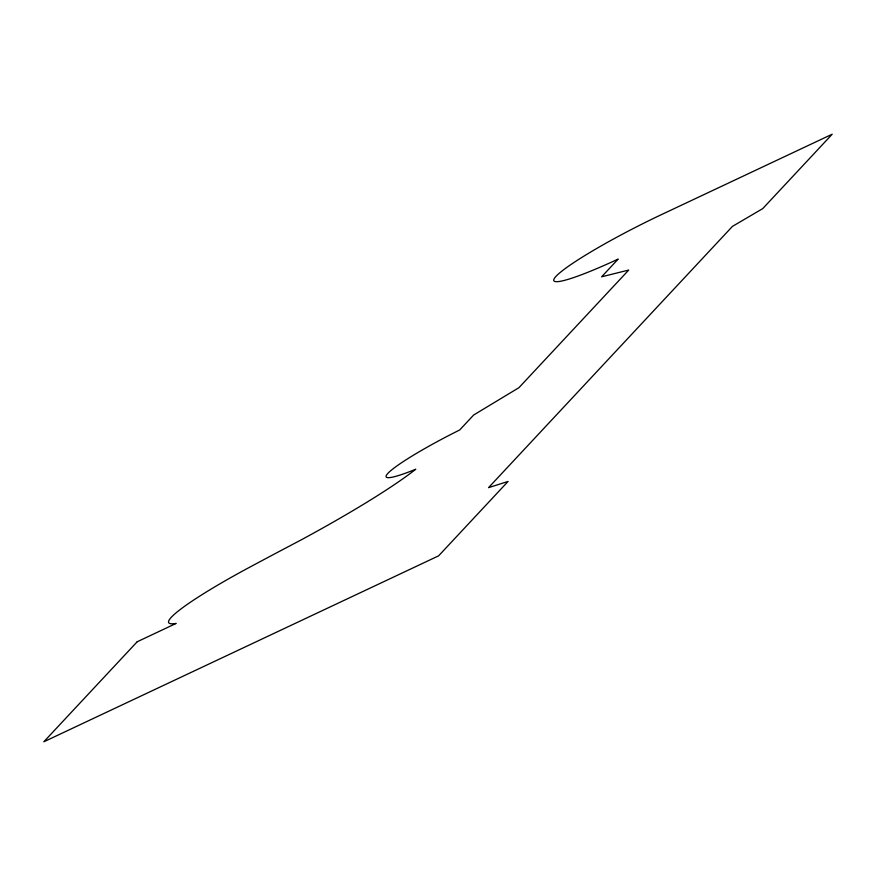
<?xml version="1.0" encoding="UTF-8"?>
<svg xmlns="http://www.w3.org/2000/svg" width="876" height="876" viewBox="0 0 876 876"><rect width="100%" height="100%" fill="white"/><g stroke="black" fill="none" stroke-linecap="round" stroke-linejoin="round"><path stroke-width="1.31" d="M137.182 641.769L43.8 741.797L438.613 555.844L508.069 481.439L488.545 487.658L732.435 226.391L762.744 208.608L832.2 134.203L660.132 215.244A98.408 10.457 -27 0 0 556.26 276.071A98.408 10.457 -27 0 0 618.182 259.066L601.626 276.805L628.727 270.049L518.931 387.685L473.642 415.027L459.703 429.963A79.65 8.464 -27 0 0 389.853 471.463A79.65 8.464 -27 0 0 415.772 469.218A205.006 21.78 -27 0 1 300.643 540.185A695.051 73.858 -27 0 0 245.105 569.674A120.833 12.844 -27 0 0 176.153 623.405L137.182 641.769"/></g></svg>
